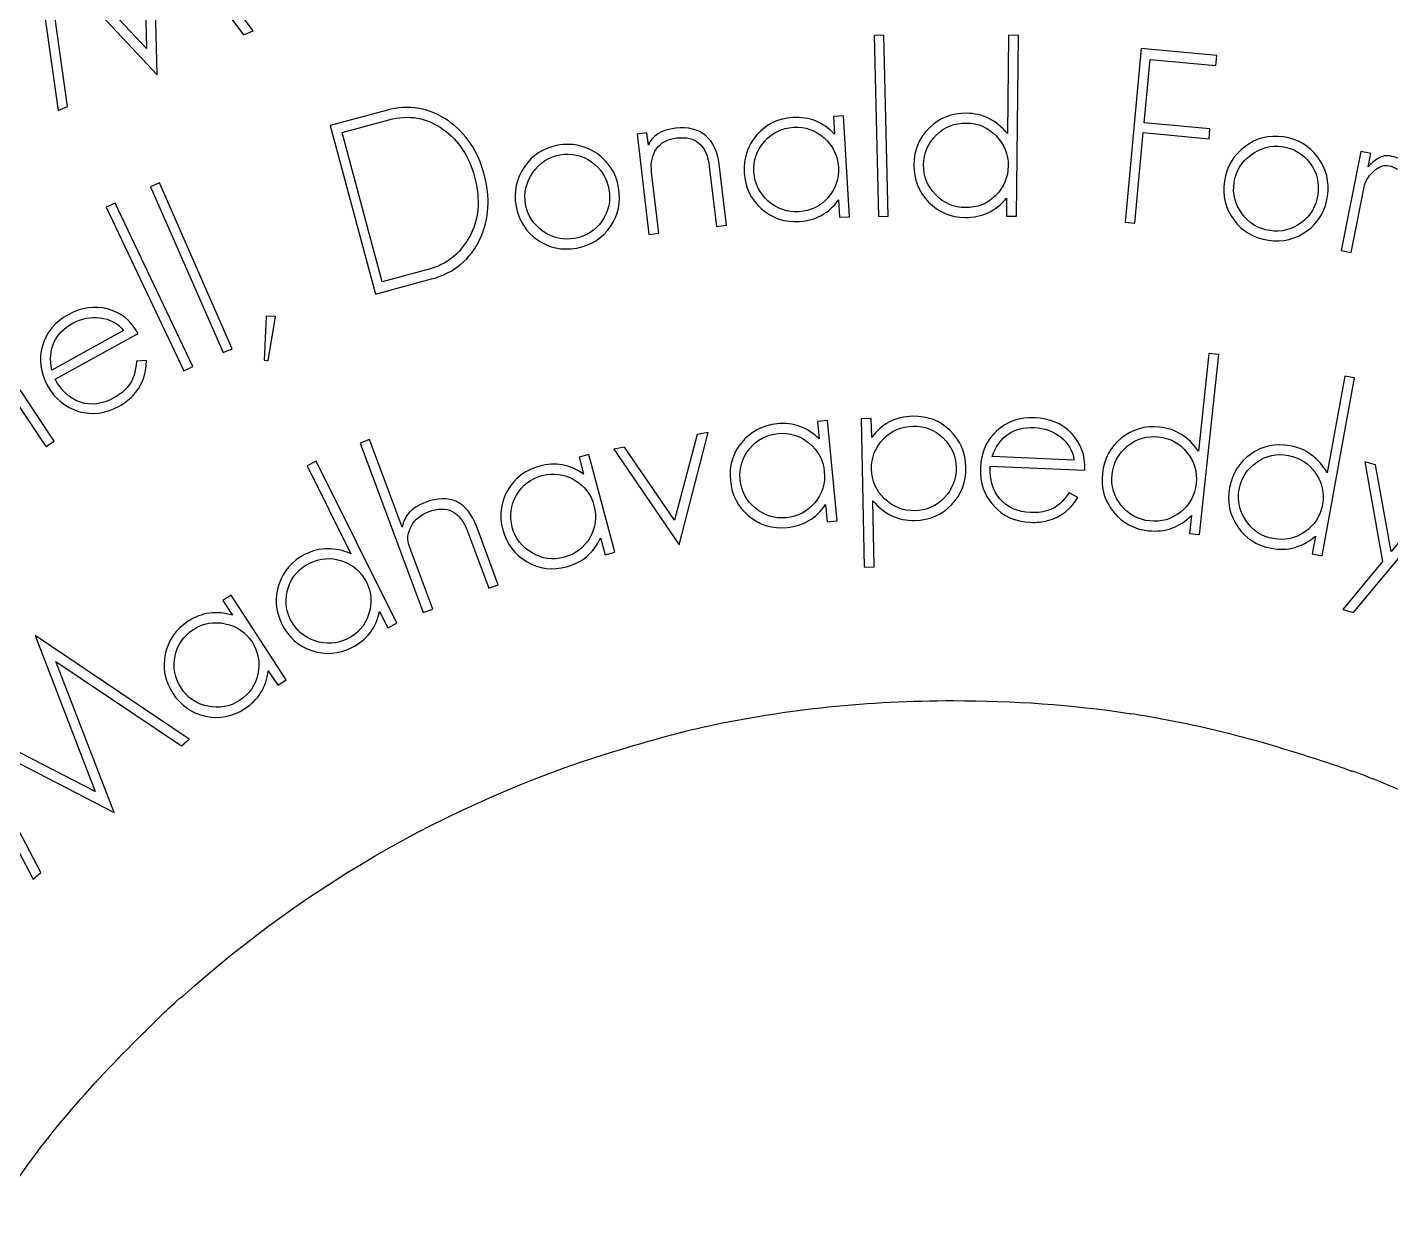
# Model space of a CAD drawing. Extents: x 17 to 567, y 64 to 412.
# Drawn here: x 353.6 to 429.9, y 286.5 to 352.6 of the extents above; entities that cross this region are included whole.
import ezdxf

# ---------------------------------------------------------------- set-up
doc = ezdxf.new("R2010")
doc.units = 0
doc.layers.add('Names', color=7, linetype='CONTINUOUS')

msp = doc.modelspace()

# ---------------------------------------------------------------- linework, layer by layer
at = {"layer": 'Names', "color": 7}
for points in [[(366.20498, 352.437189), (360.005658, 360.797941), (360.238238, 351.452411), (353.829987, 358.263026), (355.292773, 347.984383), (355.814037, 348.19708), (354.629522, 356.606893), (360.842447, 349.982553), (360.612323, 359.033301), (365.670479, 352.219085), (366.20498, 352.437189)], [(401.768141, 342.064729), (401.52605, 352.194549), (400.97837, 352.180833), (401.22046, 342.05103), (401.768141, 342.064729)], [(408.955268, 342.055921), (409.064799, 352.188024), (408.503628, 352.195023), (408.444079, 346.691043)], [(419.739374, 346.394888), (419.791416, 346.953679), (416.11042, 347.296938), (416.440987, 350.841889), (420.122011, 350.498619), (420.174053, 351.057408), (415.947578, 351.451539), (415.039838, 341.717082), (415.585317, 341.666232), (416.058265, 346.738149), (419.739374, 346.394888)], [(373.66352, 347.987095), (370.516376, 347.140479), (373.056065, 337.699452), (376.20321, 338.546048)], [(376.057442, 339.087948), (373.439295, 338.383651), (371.187613, 346.754125), (373.805732, 347.458405)], [(399.608774, 342.030854), (399.261415, 347.675327), (398.700865, 347.640893), (398.761317, 346.656985)], [(388.344382, 346.04362), (388.26409, 346.723363), (387.706785, 346.657397), (388.370403, 341.041344), (388.927735, 341.10731), (388.524383, 344.520585)], [(428.64501, 344.824485), (428.794249, 345.576624), (428.243774, 345.685934), (427.142825, 340.139003), (427.6933, 340.029693), (428.418413, 343.682961)], [(379.147776, 344.414588), (379.147888, 344.414588)], [(391.753626, 344.847057), (392.150515, 341.48813), (392.708215, 341.554046)], [(392.708215, 341.554046), (392.304891, 344.967323)], [(398.984244, 344.818439), (398.984244, 344.818439)], [(408.492706, 344.881745), (408.492706, 344.881745)], [(365.025263, 334.636505), (360.96146, 343.918602), (360.459613, 343.698824), (364.523415, 334.416741), (365.025263, 334.636505)], [(378.605965, 344.268747), (378.605965, 344.268747)], [(386.670268, 343.664932), (386.670268, 343.664932)], [(386.131139, 343.567732), (386.131139, 343.567732)], [(398.988393, 342.966988), (399.048139, 341.996429), (399.608774, 342.030854)], [(408.404963, 343.076194), (408.393674, 342.062909), (408.955268, 342.055921)], [(425.829702, 343.253241), (425.829702, 343.253241)], [(426.371681, 343.173358), (426.371681, 343.173358)], [(362.822462, 333.641229), (358.472712, 342.792832), (357.97792, 342.55765), (362.327642, 333.406047), (362.822462, 333.641229)], [(367.46005, 336.442829), (366.938645, 336.454231), (366.833432, 334.005329), (367.044534, 333.95758), (367.46005, 336.442829)], [(358.951671, 335.652923), (354.93119, 333.443727)], [(355.116582, 332.936249), (359.760774, 335.488145)], [(358.951671, 335.652923), (358.951671, 335.652923)], [(360.229799, 333.980276), (359.67385, 333.940333)], [(419.210603, 324.236497), (420.28587, 334.311983), (419.727832, 334.371544), (419.143744, 328.898337)], [(426.065216, 323.040476), (427.892436, 333.007061), (427.340409, 333.108165), (426.347834, 327.694098)], [(355.070043, 329.463394), (353.167527, 332.325856)], [(352.73011, 331.969381), (354.602344, 329.152515), (355.070043, 329.463394)], [(398.91335, 324.990247), (398.375999, 330.619794), (397.816917, 330.566437), (397.910502, 329.585139)], [(400.846121, 329.658063), (400.825518, 330.725963), (400.263981, 330.714562), (400.423521, 322.404498), (400.985002, 322.415909), (400.913854, 326.125959)], [(391.689054, 329.938586), (391.068814, 329.829727), (389.811458, 325.035283), (387.009386, 329.116871), (386.415901, 329.012573), (390.06622, 323.66159), (391.689054, 329.938586)], [(374.549811, 324.651761), (372.720898, 329.552173), (372.195118, 329.355904), (375.738136, 319.862812), (376.263916, 320.059073), (374.97591, 323.510146)], [(374.2471, 319.260157), (369.736934, 328.333721), (369.234381, 328.083934), (371.684409, 323.154973)], [(386.460633, 323.248179), (385.002306, 328.712034), (384.459649, 328.567119), (384.713875, 327.614706)], [(412.174182, 328.403562), (407.590808, 328.597091)], [(412.174182, 328.403653), (412.174182, 328.403562)], [(398.195236, 327.755191), (398.195236, 327.755191)], [(405.575685, 327.981268), (405.575685, 327.981268)], [(406.123338, 327.992661), (406.123422, 327.992669)], [(407.486443, 328.066967), (412.780847, 327.843419)], [(433.698537, 326.907683), (433.102794, 327.065838), (429.946647, 323.284986), (429.052849, 328.140334), (428.470822, 328.294831), (429.456681, 322.72075), (427.225996, 320.025959), (427.834693, 319.864384), (433.698537, 326.907683)], [(419.019595, 327.093566), (419.019595, 327.093566)], [(412.400806, 326.310636), (411.904575, 326.564543)], [(385.29641, 325.856862), (385.29641, 325.856862)], [(398.261784, 325.90488), (398.354183, 324.936872), (398.91335, 324.990247)], [(418.76012, 325.303687), (418.652621, 324.296058), (419.210603, 324.236497)], [(426.088923, 325.90383), (426.088923, 325.90383)], [(379.937885, 321.415547), (378.726418, 324.661481)], [(378.219603, 324.413408), (379.411766, 321.219167), (379.937885, 321.415547)], [(385.66725, 324.042759), (385.917976, 323.10326), (386.460633, 323.248179)], [(425.695928, 324.138317), (425.513133, 323.141579), (426.065216, 323.040476)], [(372.549984, 321.566511), (372.550041, 321.566511)], [(368.058756, 316.095556), (364.981546, 320.84019), (364.510348, 320.534588), (365.04674, 319.707524)], [(373.293471, 319.917828), (373.744546, 319.010392), (374.2471, 319.260157)], [(362.630551, 312.77852), (353.999179, 318.570913), (357.364566, 309.84926), (349.059218, 314.111941), (353.892979, 304.924492), (354.310357, 305.299655), (350.367007, 312.820823), (358.426427, 308.668003), (355.162556, 317.112885), (362.202589, 312.393837), (362.630551, 312.77852)], [(366.144556, 318.216061), (366.144556, 318.216061)], [(367.05842, 316.605807), (367.58753, 315.789954), (368.058756, 316.095556)]]:
    msp.add_lwpolyline(points, dxfattribs=at)
for points in [[(377.141966, 347.391375), (376.092522, 348.129998), (374.933041, 348.328573), (373.66352, 347.987095)], [(373.805732, 347.458405), (374.925392, 347.759604), (375.942888, 347.579586), (376.858163, 346.918173)], [(396.440491, 347.584274), (395.620522, 347.533821), (394.945531, 347.208678), (394.415546, 346.608916)], [(398.761317, 346.656985), (398.116129, 347.330686), (397.342558, 347.639778), (396.440491, 347.584274)], [(406.155765, 347.824893), (405.334018, 347.833896), (404.637155, 347.558241), (404.065288, 346.998318)], [(408.444079, 346.691043), (407.822202, 347.437177), (407.059469, 347.815123), (406.155765, 347.824893)], [(376.858163, 346.918173), (377.712676, 346.3068), (378.295295, 345.423645), (378.605965, 344.268747)], [(379.147888, 344.414588), (378.799316, 345.710451), (378.130675, 346.702713), (377.141966, 347.391375)], [(389.874478, 346.982669), (389.049458, 346.88517), (388.539426, 346.572168), (388.344382, 346.04362)], [(391.549721, 346.573862), (391.130875, 346.928872), (390.57247, 347.065143), (389.874478, 346.982669)], [(394.849209, 346.251615), (395.276606, 346.735115), (395.818304, 346.997043), (396.474244, 347.037414)], [(396.474244, 347.037414), (397.121295, 347.077154), (397.691412, 346.879031), (398.184652, 346.443069)], [(404.065288, 346.998318), (403.502368, 346.447485), (403.216505, 345.761304), (403.207643, 344.939818)], [(404.471914, 346.609777), (404.93315, 347.061149), (405.492486, 347.283275), (406.149923, 347.27618)], [(406.149923, 347.27618), (406.797849, 347.269181), (407.352048, 347.030387), (407.812522, 346.559866)], [(383.27965, 346.031227), (382.471112, 345.885397), (381.843901, 345.479994), (381.39799, 344.814988)], [(385.465405, 345.562651), (384.80794, 346.019267), (384.079383, 346.175465), (383.27965, 346.031227)], [(388.796586, 345.834897), (389.032129, 346.175234), (389.412847, 346.37647), (389.938768, 346.438612)], [(389.938768, 346.438612), (391.008362, 346.565053), (391.613305, 346.03449), (391.753626, 344.847057)], [(392.304891, 344.967323), (392.220224, 345.683332), (391.968595, 346.21882), (391.549721, 346.573862)], [(394.415546, 346.608916), (393.893915, 346.018866), (393.658344, 345.313835), (393.708834, 344.49385)], [(394.255696, 344.527434), (394.215253, 345.183652), (394.413176, 345.758397), (394.849209, 346.251615)], [(398.184652, 346.443069), (398.677892, 346.007032), (398.944423, 345.465482), (398.984244, 344.818439)], [(403.755493, 344.932957), (403.762549, 345.590379), (404.001393, 346.149329), (404.471914, 346.609777)], [(407.812522, 346.559866), (408.272968, 346.089357), (408.499705, 345.529975), (408.492706, 344.881745)], [(421.741515, 345.94496), (421.099347, 345.467601), (420.719081, 344.826929), (420.600717, 344.022965)], [(423.912848, 346.497523), (423.100048, 346.617107), (422.37629, 346.432957), (421.741515, 345.94496)], [(422.09054, 345.492417), (422.620214, 345.894259), (423.201056, 346.048655), (423.833036, 345.955631)], [(423.833036, 345.955631), (424.492589, 345.858431), (425.014192, 345.546463), (425.397817, 345.019432)], [(425.834979, 345.356248), (425.357516, 345.998732), (424.716787, 346.379142), (423.912848, 346.497523)], [(381.873111, 344.497352), (382.246942, 345.047133), (382.748197, 345.37873), (383.376876, 345.492126)], [(383.376876, 345.492126), (384.032929, 345.610578), (384.62681, 345.480725), (385.158544, 345.103961)], [(386.670268, 343.664932), (386.524444, 344.473437), (386.122813, 345.106013), (385.465405, 345.562651)], [(388.524383, 344.520585), (388.461137, 345.055371), (388.552041, 345.493478), (388.796586, 345.834897)], [(421.142724, 343.943277), (421.23583, 344.575531), (421.551749, 345.091918), (422.09054, 345.492417)], [(426.371681, 343.173358), (426.491259, 343.986129), (426.31233, 344.713772), (425.834979, 345.356248)], [(429.213574, 345.298059), (428.991748, 345.165234), (428.802292, 345.007401), (428.64501, 344.824485)], [(429.882356, 345.430424), (429.658216, 345.47497), (429.435345, 345.430706), (429.213574, 345.298059)], [(430.548373, 345.20047), (430.381777, 345.298869), (430.159696, 345.375286), (429.882356, 345.430424)], [(378.926626, 340.810128), (379.425144, 341.908328), (379.498888, 343.109824), (379.147776, 344.414588)], [(381.39799, 344.814988), (380.94158, 344.157723), (380.785539, 343.429232), (380.929755, 342.629515)], [(381.468884, 342.726803), (381.355459, 343.355724), (381.489486, 343.945918), (381.873111, 344.497352)], [(385.158544, 345.103961), (385.688671, 344.735596), (386.012859, 344.223523), (386.131139, 343.567732)], [(393.708834, 344.49385), (393.759267, 343.673839), (394.084274, 342.99871), (394.68377, 342.468471)], [(395.055259, 342.903034), (394.56202, 343.339197), (394.295517, 343.880671), (394.255696, 344.527434)], [(398.984244, 344.818439), (399.024687, 344.162501), (398.826764, 343.587911), (398.390731, 343.094688)], [(403.207643, 344.939818), (403.198612, 344.118308), (403.474259, 343.421468), (404.034216, 342.849302)], [(404.435649, 343.255033), (403.975203, 343.725714), (403.748466, 344.285006), (403.755493, 344.932957)], [(408.492706, 344.881745), (408.48565, 344.224613), (408.246778, 343.665802), (407.776257, 343.205353)], [(425.397817, 345.019432), (425.782768, 344.501244), (425.92673, 343.912512), (425.829702, 343.253241)], [(428.598923, 344.135591), (428.690899, 344.294192), (428.79995, 344.433028), (428.925962, 344.55229)], [(428.925962, 344.55229), (429.051946, 344.67165), (429.191533, 344.764764), (429.344469, 344.832195)], [(429.344469, 344.832195), (429.497405, 344.899561), (429.650031, 344.917982), (429.802234, 344.887849)], [(429.802234, 344.887849), (429.981388, 344.852213), (430.145444, 344.787209), (430.294119, 344.692729)], [(378.605965, 344.268747), (378.954538, 342.972864), (378.849721, 341.833832), (378.291429, 340.851662)], [(386.215241, 341.481833), (386.664426, 342.128735), (386.816092, 342.856428), (386.670268, 343.664932)], [(420.600717, 344.022965), (420.481139, 343.210168), (420.659758, 342.482545), (421.137221, 341.840089)], [(421.590244, 342.188904), (421.197504, 342.717416), (421.048321, 343.302192), (421.142724, 343.943277)], [(428.418413, 343.682961), (428.446946, 343.826056), (428.507003, 343.977022), (428.598923, 344.135591)], [(386.131139, 343.567732), (386.247753, 342.920992), (386.11731, 342.327236), (385.742914, 341.786472)], [(396.765272, 342.308457), (396.118532, 342.268717), (395.548499, 342.466837), (395.055259, 342.903034)], [(398.390731, 343.094688), (397.963305, 342.610914), (397.421495, 342.348828), (396.765272, 342.308457)], [(396.7988, 341.76212), (397.710011, 341.818276), (398.439866, 342.219828), (398.988393, 342.966988)], [(404.034216, 342.849302), (404.584747, 342.286709), (405.270942, 342.000978), (406.092716, 341.99208)], [(406.0987, 342.538552), (405.450463, 342.545551), (404.896122, 342.784382), (404.435649, 343.255033)], [(406.092716, 341.99208), (407.023711, 341.983077), (407.794432, 342.343399), (408.404963, 343.076194)], [(407.776257, 343.205353), (407.315021, 342.753713), (406.755826, 342.531423), (406.0987, 342.538552)], [(425.829702, 343.253241), (425.733803, 342.603077), (425.421891, 342.081595), (424.893571, 341.688863)], [(425.244091, 341.249415), (425.876156, 341.719244), (426.251991, 342.36056), (426.371681, 343.173358)], [(380.929755, 342.629515), (381.075579, 341.821011), (381.477181, 341.188432), (382.134477, 340.731777)], [(382.452626, 341.206802), (381.911804, 341.582426), (381.583918, 342.089094), (381.468884, 342.726803)], [(394.68377, 342.468471), (395.273784, 341.947108), (395.978832, 341.711655), (396.7988, 341.76212)], [(423.140942, 341.254611), (422.499875, 341.349107), (421.982956, 341.660426), (421.590244, 342.188904)], [(385.742914, 341.786472), (385.374868, 341.256123), (384.867348, 340.932603), (384.220325, 340.815893)], [(384.317494, 340.277123), (385.126258, 340.422952), (385.758831, 340.824572), (386.215241, 341.481833)], [(421.137221, 341.840089), (421.607093, 341.208312), (422.248415, 340.832581), (423.061215, 340.712927)], [(424.893571, 341.688863), (424.375608, 341.303582), (423.79138, 341.158855), (423.140942, 341.254611)], [(378.291429, 340.851662), (377.771914, 339.936734), (377.027242, 339.348826), (376.057442, 339.087948)], [(376.20321, 338.546048), (377.481592, 338.889947), (378.389388, 339.644617), (378.926626, 340.810128)], [(382.134477, 340.731777), (382.78133, 340.282849), (383.508984, 340.131293), (384.317494, 340.277123)], [(384.220325, 340.815893), (383.582644, 340.700876), (382.993392, 340.831924), (382.452626, 341.206802)], [(423.061215, 340.712927), (423.874269, 340.593116), (424.601894, 340.771988), (425.244091, 341.249415)], [(358.05268, 336.862107), (357.322064, 337.054495), (356.588681, 336.948393), (355.852561, 336.543881)], [(359.760774, 335.488145), (359.360696, 336.216227), (358.791369, 336.674195), (358.05268, 336.862107)], [(355.852561, 336.543881), (355.108651, 336.135074), (354.6267, 335.55257), (354.406821, 334.796328)], [(354.93119, 333.443727), (354.69734, 334.627725), (355.09231, 335.501067), (356.116382, 336.063711)], [(356.116382, 336.063711), (356.604457, 336.331885), (357.111215, 336.43329), (357.636657, 336.367905)], [(357.636657, 336.367905), (358.182644, 336.303335), (358.620991, 336.064981), (358.951671, 335.652923)], [(354.406821, 334.796328), (354.190498, 334.052568), (354.287018, 333.308607), (354.695816, 332.56441)], [(359.67385, 333.940333), (359.643708, 333.350912), (359.49605, 332.889671), (359.231184, 332.556581)], [(359.449031, 331.98923), (359.982714, 332.553296), (360.242951, 333.216975), (360.229799, 333.980276)], [(356.533394, 331.636822), (355.958084, 331.831259), (355.485785, 332.264334), (355.116582, 332.936249)], [(354.695816, 332.56441), (355.100184, 331.828527), (355.680462, 331.35064), (356.436732, 331.130775)], [(359.231184, 332.556581), (359.020562, 332.295325), (358.747286, 332.072305), (358.411103, 331.88757)], [(356.436732, 331.130775), (357.184904, 330.906436), (357.930986, 330.998641), (358.674924, 331.407468)], [(358.411103, 331.88757), (357.755021, 331.527099), (357.129165, 331.443505), (356.533394, 331.636822)], [(358.674924, 331.407468), (358.986921, 331.578853), (359.244956, 331.772841), (359.449031, 331.98923)], [(403.151227, 330.852944), (402.183882, 330.834712), (401.415504, 330.436085), (400.846121, 329.658063)], [(405.234535, 330.05745), (404.667043, 330.603527), (403.972607, 330.868709), (403.151227, 330.852944)], [(409.985041, 330.771218), (409.136935, 330.807054), (408.422941, 330.558521), (407.843059, 330.025539)], [(412.031716, 329.903562), (411.506444, 330.446578), (410.8242, 330.735805), (409.985041, 330.771218)], [(395.55976, 330.433694), (394.741936, 330.355615), (394.078291, 330.007951), (393.568823, 329.390671)], [(394.014226, 329.048231), (394.425114, 329.545848), (394.957667, 329.825875), (395.611886, 329.888336)], [(397.910502, 329.585139), (397.24299, 330.236692), (396.4594, 330.519572), (395.55976, 330.433694)], [(395.611886, 329.888336), (396.257244, 329.950002), (396.833683, 329.771036), (397.341344, 329.351962)], [(401.504912, 329.587919), (401.952375, 330.052914), (402.504656, 330.291717), (403.161726, 330.304321)], [(403.161726, 330.304321), (403.809849, 330.315722), (404.371133, 330.094816), (404.845492, 329.638239)], [(406.123422, 327.992669), (406.107336, 328.814049), (405.811369, 329.502313), (405.234535, 330.05745)], [(407.843059, 330.025539), (407.272772, 329.501444), (406.969722, 328.815192), (406.93388, 327.966815)], [(407.590808, 328.597091), (408.004179, 329.730935), (408.794599, 330.273228), (409.961927, 330.22398)], [(409.961927, 330.22398), (410.518328, 330.200443), (411.004286, 330.024748), (411.41983, 329.696501)], [(412.780847, 327.843419), (412.815786, 328.673426), (412.566104, 329.360126), (412.031716, 329.903562)], [(416.973964, 330.24522), (416.156817, 330.33241), (415.436868, 330.1245), (414.814173, 329.621786)], [(419.143744, 328.898337), (418.595866, 329.700354), (417.872616, 330.149324), (416.973964, 330.24522)], [(393.568823, 329.390671), (393.067342, 328.78338), (392.855676, 328.070822), (392.933738, 327.252988)], [(397.341344, 329.351962), (397.849005, 328.932771), (398.133598, 328.40052), (398.195236, 327.755191)], [(400.83867, 327.890355), (400.824841, 328.547688), (401.048192, 329.113543), (401.504912, 329.587919)], [(404.845492, 329.638239), (405.319851, 329.181745), (405.563268, 328.629408), (405.575685, 327.981268)], [(411.41983, 329.696501), (411.85338, 329.358377), (412.104812, 328.927426), (412.174182, 328.403653)], [(414.814173, 329.621786), (414.201328, 329.127118), (413.851316, 328.471341), (413.764137, 327.654437)], [(414.308883, 327.596286), (414.378733, 328.250034), (414.669676, 328.783648), (415.181937, 329.197163)], [(415.181937, 329.197163), (415.684123, 329.602476), (416.262058, 329.770257), (416.915826, 329.700495)], [(416.915826, 329.700495), (417.560139, 329.631827), (418.089052, 329.341189), (418.502536, 328.828908)], [(424.285128, 329.199804), (423.476759, 329.347915), (422.743291, 329.194809), (422.084669, 328.739943)], [(426.347834, 327.694098), (425.861593, 328.534945), (425.174043, 329.036838), (424.285128, 329.199804)], [(393.479161, 327.305029), (393.416592, 327.959517), (393.59507, 328.540581), (394.014226, 329.048231)], [(418.502536, 328.828908), (418.916019, 328.316632), (419.088401, 327.73819), (419.019595, 327.093566)], [(422.084669, 328.739943), (421.43649, 328.292598), (421.038302, 327.664888), (420.890192, 326.856812)], [(422.419695, 328.289085), (422.950809, 328.655618), (423.539694, 328.779615), (424.186435, 328.661054)], [(424.186435, 328.661054), (424.823777, 328.544205), (425.329406, 328.214869), (425.703379, 327.673036)], [(382.255409, 328.063995), (381.461631, 327.85221), (380.864392, 327.399785), (380.463721, 326.70695)], [(384.713875, 327.614706), (383.948037, 328.147268), (383.128548, 328.297052), (382.255409, 328.063995)], [(382.39669, 327.534784), (383.022997, 327.702065), (383.621111, 327.620574), (384.190917, 327.290955)], [(398.195236, 327.755191), (398.257776, 327.10098), (398.07927, 326.520056), (397.660114, 326.012409)], [(401.569118, 326.233584), (401.094561, 326.690231), (400.851116, 327.242483), (400.83867, 327.890355)], [(405.575685, 327.981268), (405.589514, 327.324218), (405.366418, 326.758489), (404.909867, 326.284136)], [(405.327838, 325.909336), (405.873938, 326.476826), (406.139142, 327.171264), (406.123338, 327.992661)], [(406.93388, 327.966815), (406.898574, 327.127918), (407.147296, 326.418507), (407.680132, 325.838622)], [(408.025064, 326.221482), (407.63365, 326.685817), (407.454128, 327.300974), (407.486443, 328.066967)], [(413.764137, 327.654437), (413.676959, 326.837511), (413.884872, 326.117579), (414.387623, 325.494633)], [(414.825942, 325.861144), (414.412486, 326.373589), (414.240105, 326.951958), (414.308883, 327.596286)], [(421.429095, 326.758131), (421.54777, 327.404812), (421.877857, 327.91512), (422.419695, 328.289085)], [(425.703379, 327.673036), (426.077295, 327.131203), (426.205819, 326.541471), (426.088923, 325.90383)], [(380.959416, 326.442739), (381.282646, 327.001279), (381.761718, 327.365312), (382.39669, 327.534784)], [(384.190917, 327.290955), (384.760724, 326.961229), (385.129222, 326.483181), (385.29641, 325.856862)], [(392.933738, 327.252988), (393.011829, 326.435164), (393.359358, 325.771355), (393.976408, 325.261605)], [(394.333024, 325.70847), (393.825363, 326.127799), (393.540714, 326.659982), (393.479161, 327.305029)], [(419.019595, 327.093566), (418.949717, 326.440094), (418.658858, 325.906613), (418.146569, 325.493129)], [(420.890192, 326.856812), (420.742054, 326.048748), (420.895272, 325.315258), (421.350045, 324.656366)], [(378.726418, 324.661481), (378.193413, 326.08967), (377.229878, 326.543614), (375.835898, 326.023371)], [(380.463721, 326.70695), (380.069259, 326.025264), (379.97796, 325.28755), (380.189825, 324.49381)], [(380.719132, 324.635164), (380.549573, 325.270393), (380.62964, 325.87291), (380.959416, 326.442739)], [(400.913854, 326.125959), (401.539908, 325.371175), (402.323018, 325.00281), (403.263072, 325.020838)], [(403.25263, 325.567305), (402.60476, 325.555904), (402.04359, 325.777039), (401.569118, 326.233584)], [(404.909867, 326.284136), (404.462093, 325.81885), (403.909699, 325.579909), (403.25263, 325.567305)], [(409.760984, 325.46312), (409.013096, 325.494653), (408.434455, 325.747479), (408.025064, 326.221482)], [(410.701405, 325.012189), (411.450141, 325.218039), (412.016589, 325.65097), (412.400806, 326.310636)], [(411.904575, 326.564543), (411.573359, 326.076064), (411.208192, 325.758), (410.809073, 325.610322)], [(421.814696, 324.989136), (421.440808, 325.531099), (421.312255, 326.120771), (421.429095, 326.758131)], [(375.835898, 326.023371), (375.10037, 325.748842), (374.671703, 325.291653), (374.549811, 324.651761)], [(375.067915, 324.713514), (375.27992, 325.084914), (375.599706, 325.350446), (376.027527, 325.510107)], [(376.027527, 325.510107), (377.070705, 325.899444), (377.801434, 325.533842), (378.219603, 324.413408)], [(385.29641, 325.856862), (385.465969, 325.221893), (385.385874, 324.619508), (385.056013, 324.049697)], [(396.062087, 325.171862), (395.417012, 325.110199), (394.840629, 325.289172), (394.333024, 325.70847)], [(397.660114, 326.012409), (397.249227, 325.514513), (396.71656, 325.234325), (396.062087, 325.171862)], [(396.114016, 324.626936), (397.022828, 324.713624), (397.738741, 325.139649), (398.261784, 325.90488)], [(403.263072, 325.020838), (404.084451, 325.036854), (404.772707, 325.332767), (405.327838, 325.909336)], [(407.680132, 325.838622), (408.20388, 325.259141), (408.889793, 324.951497), (409.737899, 324.915691)], [(410.809073, 325.610322), (410.493605, 325.495982), (410.144242, 325.446923), (409.760984, 325.46312)], [(414.387623, 325.494633), (414.882048, 324.882096), (415.537791, 324.532219), (416.354994, 324.44502)], [(416.413075, 324.989336), (415.76848, 325.058006), (415.239398, 325.348733), (414.825942, 325.861144)], [(416.354994, 324.44502), (417.280767, 324.346219), (418.082476, 324.632382), (418.76012, 325.303687)], [(418.146569, 325.493129), (417.644354, 325.087536), (417.066532, 324.919595), (416.413075, 324.989336)], [(426.088923, 325.90383), (425.970474, 325.257431), (425.640218, 324.747249), (425.098436, 324.373317)], [(374.97591, 323.510146), (374.816398, 323.937672), (374.846963, 324.338782), (375.067915, 324.713514)], [(381.824569, 323.201261), (381.254734, 323.531127), (380.886236, 324.009105), (380.719132, 324.635164)], [(393.976408, 325.261605), (394.583638, 324.760422), (395.296192, 324.548866), (396.114016, 324.626936)], [(409.737899, 324.915691), (410.093612, 324.899674), (410.41478, 324.933911), (410.701405, 325.012189)], [(421.350045, 324.656366), (421.797113, 324.008505), (422.42486, 323.610478), (423.233229, 323.462267)], [(423.332007, 324.000837), (422.694382, 324.117686), (422.188612, 324.447162), (421.814696, 324.989136)], [(380.189825, 324.49381), (380.401632, 323.70003), (380.85395, 323.10265), (381.546608, 322.701621)], [(385.056013, 324.049697), (384.73284, 323.490866), (384.253712, 323.126674), (383.618458, 322.957131)], [(383.759625, 322.428131), (384.641654, 322.663551), (385.277558, 323.201761), (385.66725, 324.042759)], [(423.233229, 323.462267), (424.148984, 323.294305), (424.969912, 323.519826), (425.695928, 324.138317)], [(425.098436, 324.373317), (424.567209, 324.006472), (423.978437, 323.882326), (423.332007, 324.000837)], [(369.130778, 323.124142), (368.394883, 322.758338), (367.899555, 322.196054), (367.644849, 321.4373)], [(371.684409, 323.154973), (370.79126, 323.536693), (369.94005, 323.526422), (369.130778, 323.124142)], [(383.618458, 322.957131), (382.992376, 322.790081), (382.394432, 322.871344), (381.824569, 323.201261)], [(368.183216, 321.276956), (368.388844, 321.88869), (368.785846, 322.340902), (369.374589, 322.633541)], [(369.374589, 322.633541), (369.954838, 322.921965), (370.557016, 322.961356), (371.181094, 322.751762)], [(371.181094, 322.751762), (371.805144, 322.542027), (372.26144, 322.147014), (372.549984, 321.566511)], [(381.546608, 322.701621), (382.228203, 322.307428), (382.965847, 322.216275), (383.759625, 322.428131)], [(372.550041, 321.566511), (372.842592, 320.978011), (372.883994, 320.371732), (372.674388, 319.747675)], [(367.644849, 321.4373), (367.394067, 320.690738), (367.451555, 319.949601), (367.817146, 319.21394)], [(368.307818, 319.457769), (368.015181, 320.0465), (367.973666, 320.652899), (368.183216, 321.276956)], [(365.04674, 319.707524), (364.153732, 319.977049), (363.328119, 319.865915), (362.569845, 319.374193)], [(362.569845, 319.374193), (361.880602, 318.927137), (361.452612, 318.312229), (361.285959, 317.5294)], [(362.867956, 318.914564), (363.411855, 319.267294), (364.005735, 319.375034), (364.649625, 319.237784)], [(364.649625, 319.237784), (365.293487, 319.100634), (365.791806, 318.759946), (366.144556, 318.216061)], [(367.817146, 319.21394), (368.182821, 318.478259), (368.745121, 317.982943), (369.503988, 317.728003)], [(369.676652, 318.272709), (369.052517, 318.482433), (368.596249, 318.877506), (368.307818, 319.457769)], [(372.674388, 319.747675), (372.469015, 319.13568), (372.072098, 318.683428), (371.48358, 318.39092)], [(371.727166, 317.900759), (372.560878, 318.315182), (373.082989, 318.987529), (373.293471, 319.917828)], [(361.839087, 317.43143), (361.973735, 318.062584), (362.316607, 318.556949), (362.867956, 318.914564)], [(366.144556, 318.216061), (366.502132, 317.664688), (366.612283, 317.067058), (366.475066, 316.423211)], [(369.503988, 317.728003), (370.250184, 317.477327), (370.991243, 317.534926), (371.727166, 317.900759)], [(371.48358, 318.39092), (370.903077, 318.102365), (370.300786, 318.062975), (369.676652, 318.272709)], [(361.285959, 317.5294), (361.121847, 316.759144), (361.263099, 316.029379), (361.710196, 315.340115)], [(362.169823, 315.63821), (361.812078, 316.189813), (361.701814, 316.787563), (361.839087, 317.43143)], [(366.475066, 316.423211), (366.340644, 315.791806), (365.997631, 315.297232), (365.446028, 314.939476)], [(365.743913, 314.480217), (366.509864, 314.976954), (366.948014, 315.685498), (367.05842, 316.605807)], [(363.664669, 314.616667), (363.020695, 314.754057), (362.522431, 315.094554), (362.169823, 315.63821)], [(361.710196, 315.340115), (362.157236, 314.650831), (362.772113, 314.222674), (363.554857, 314.055594)], [(365.446028, 314.939476), (364.902411, 314.586886), (364.308588, 314.479276), (363.664669, 314.616667)], [(391.653832, 313.502599), (396.083536, 314.460928), (400.701425, 314.928955), (405.418205, 314.928955)], [(405.418205, 314.928955), (408.767703, 314.928955), (412.047831, 314.706438), (415.260028, 314.215777)], [(363.554857, 314.055594), (364.324956, 313.891736), (365.054642, 314.03277), (365.743913, 314.480217)], [(415.260028, 314.215777), (415.28317, 314.210771), (415.308401, 314.220784), (415.331233, 314.215777)], [(415.331233, 314.215777), (416.378531, 314.054653), (417.439094, 313.85599), (418.469205, 313.645235)], [(387.089481, 312.290192), (388.588617, 312.731682), (390.111601, 313.168949), (391.653832, 313.502599)], [(418.469205, 313.645235), (420.574752, 313.214455), (422.648295, 312.634843), (424.673832, 312.00492)], [(362.270887, 298.383214), (369.329377, 304.709533), (377.754473, 309.541095), (387.089481, 312.290192)], [(424.673832, 312.00492), (425.686643, 311.689959), (426.678457, 311.369201), (427.669198, 311.006471)], [(427.669198, 311.006471), (427.6898, 310.999466), (427.719631, 311.013478), (427.740374, 311.006471)], [(427.740374, 311.006471), (428.709667, 310.650457), (429.646193, 310.265845), (430.593077, 309.865386)], [(359.774885, 296.029982), (360.482416, 296.736753), (361.174961, 297.424645), (361.91444, 298.098203)], [(361.91444, 298.098203), (361.938993, 298.121027), (361.961176, 298.147253), (361.985616, 298.169376)], [(361.985616, 298.169376), (362.073896, 298.249457), (362.1821, 298.303573), (362.270887, 298.383214)], [(355.56729, 291.465792), (356.864271, 293.035555), (358.266577, 294.518689), (359.703737, 295.958809)], [(359.703737, 295.958809), (359.727726, 295.982733), (359.750981, 296.006257), (359.774885, 296.029982)], [(351.85889, 286.473686), (353.00316, 288.165112), (354.201166, 289.822454), (355.496142, 291.394619)], [(355.496142, 291.394619), (355.516744, 291.420144), (355.546378, 291.440266), (355.56729, 291.465792)]]:
    msp.add_open_spline(points, degree=3, dxfattribs=at)

doc.saveas('drawing.dxf')
